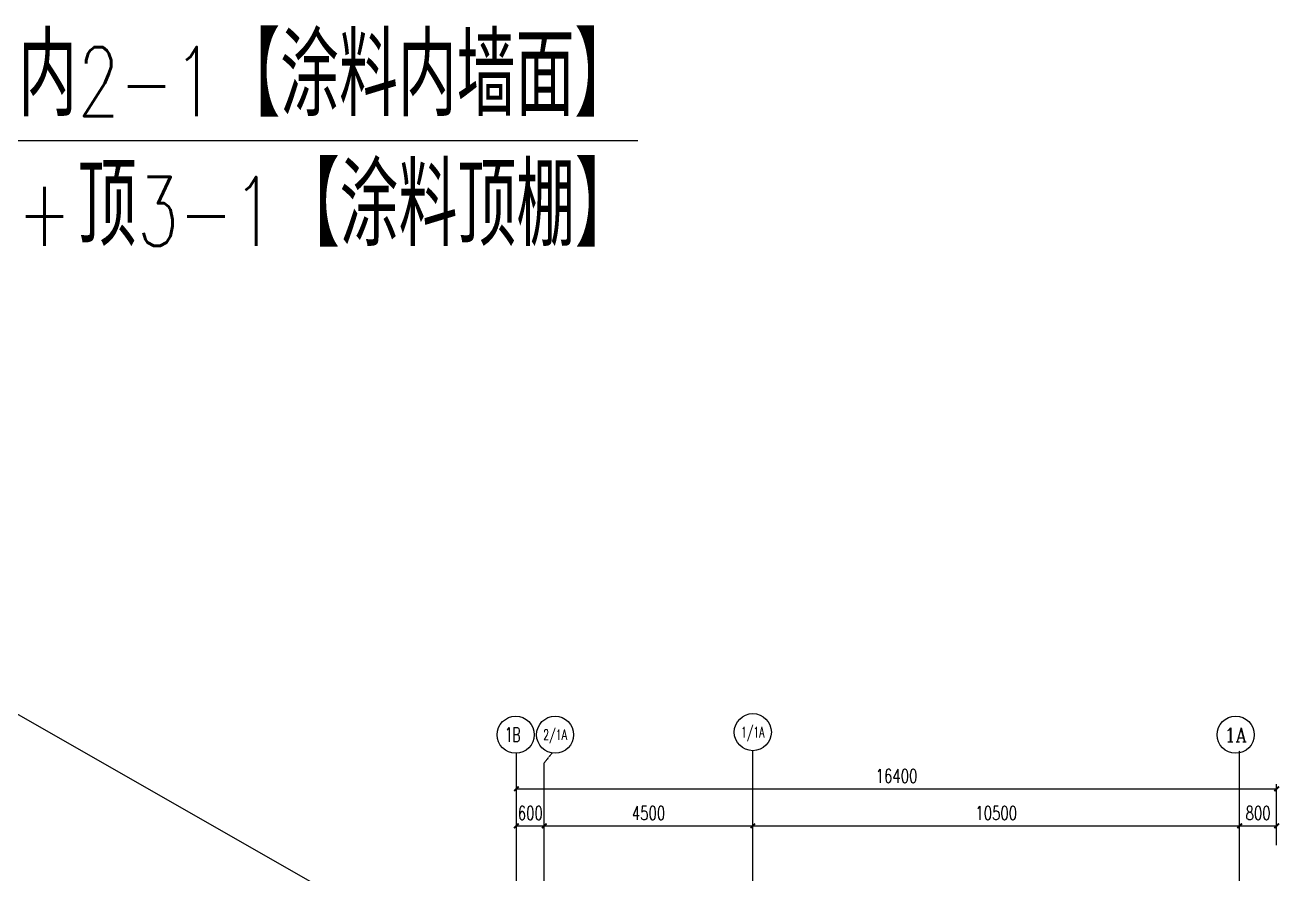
# Model space of a CAD drawing. Extents: x -954573 to 446329, y 489853 to 1226784.
# Drawn here: x -95052 to -67984, y 838826 to 857126 of the extents above; entities that cross this region are included whole.
import ezdxf
from ezdxf.enums import TextEntityAlignment as Align

# ---------------------------------------------------------------- set-up
doc = ezdxf.new("R2010")
doc.units = 0
doc.header["$LTSCALE"] = 10
doc.header["$MEASUREMENT"] = 0
doc.linetypes.add('10平面$0$DOTE', pattern=[2.42, 2, -0.2, 0.02, -0.2])
doc.layers.get('Defpoints').update_dxf_attribs({"color": 210})
for name, color, linetype in [('10平面$0$A-AXIS-D', 8, 'Continuous'), ('10平面$0$A-AXIS-DOTE', 8, '10平面$0$DOTE'), ('10平面$0$AS-WALL', 8, 'Continuous'), ('10平面$0$PUB_TEXT', 8, 'Continuous'), ('A-LIN-V', 9, 'Continuous'), ('建-引出', 3, 'Continuous')]:
    doc.layers.add(name, color=color, linetype=linetype)
doc.styles.add('10平面$0$_TCH_AXIS', font='COMPLEX', dxfattribs={"bigfont": 'GBCBIG'})
doc.styles.add('10平面$0$_TCH_DIM_T3', font='SIMPLEX', dxfattribs={"width": 0.705882, "bigfont": 'GBCBIG'})
doc.styles.add('A-STANDARD', font='SIMPLEX', dxfattribs={"bigfont": 'GBCBIG'})
doc.dimstyles.new('10平面$0$_TCH_ARCH&&100', dxfattribs={"dimtxt": 297.5, "dimasz": 100, "dimexe": 100, "dimexo": 100, "dimgap": 126.25, "dimtad": 1, "dimdec": 0, "dimzin": 0, "dimdsep": 46, "dimtxsty": '10平面$0$_TCH_DIM_T3', "dimblk": '10平面$0$_ArchTick', "dimcen": 0.09, "dimclrt": 7, "dimazin": 2, "dimtfac": 1, "dimtdec": 0, "dimtix": 1, "dimtmove": 2, "dimatfit": 3, "dimfxl": 0, "dimtolj": 1, "dimtzin": 0, "dimarcsym": 0})

# ---------------------------------------------------------------- blocks, each defined once
blk = doc.blocks.new('10平面$0$_ArchTick')
at = {"color": 0, "linetype": 'ByBlock', "const_width": 0.4}
blk.add_lwpolyline([(-0.5, -0.5), (0.5, 0.5)], dxfattribs=at)
blk = doc.blocks.new('*D3112')
at = {"layer": '10平面$0$A-AXIS-D', "color": 0, "lineweight": -2}
for p, q in [((136282, 34628), (136282, 35142)), ((136282, 35042), (136882, 35042)), ((136882, 34628), (136882, 35142))]:
    blk.add_line(p, q, dxfattribs=at)
at = {"layer": 'Defpoints', "color": 0}
for p in [(136882, 35042), (136282, 34528), (136882, 34528)]:
    blk.add_point(p, dxfattribs=at)
at = {"layer": '10平面$0$A-AXIS-D', "color": 0, "lineweight": -2, "xscale": 100, "yscale": 100, "zscale": 100, "rotation": 180}
blk.add_blockref('10平面$0$_ArchTick', (136282, 35042), dxfattribs=at)
at = {"layer": '10平面$0$A-AXIS-D', "color": 0, "lineweight": -2, "xscale": 100, "yscale": 100, "zscale": 100}
blk.add_blockref('10平面$0$_ArchTick', (136882, 35042), dxfattribs=at)
at = {"layer": '10平面$0$A-AXIS-D', "color": 7, "insert": (136582, 35317), "char_height": 297.5, "attachment_point": 5, "style": '10平面$0$_TCH_DIM_T3'}
blk.add_mtext('\\A1;600', dxfattribs=at)
blk = doc.blocks.new('*D3113')
at = {"layer": '10平面$0$A-AXIS-D', "color": 0, "lineweight": -2}
for p, q in [((136882, 34628), (136882, 35142)), ((136882, 35042), (141382, 35042)), ((141382, 34628), (141382, 35142))]:
    blk.add_line(p, q, dxfattribs=at)
at = {"layer": 'Defpoints', "color": 0}
for p in [(141382, 35042), (136882, 34528), (141382, 34528)]:
    blk.add_point(p, dxfattribs=at)
at = {"layer": '10平面$0$A-AXIS-D', "color": 0, "lineweight": -2, "xscale": 100, "yscale": 100, "zscale": 100, "rotation": 180}
blk.add_blockref('10平面$0$_ArchTick', (136882, 35042), dxfattribs=at)
at = {"layer": '10平面$0$A-AXIS-D', "color": 0, "lineweight": -2, "xscale": 100, "yscale": 100, "zscale": 100}
blk.add_blockref('10平面$0$_ArchTick', (141382, 35042), dxfattribs=at)
at = {"layer": '10平面$0$A-AXIS-D', "color": 7, "insert": (139132, 35317), "char_height": 297.5, "attachment_point": 5, "style": '10平面$0$_TCH_DIM_T3'}
blk.add_mtext('\\A1;4500', dxfattribs=at)
blk = doc.blocks.new('*D3114')
at = {"layer": '10平面$0$A-AXIS-D', "color": 0, "lineweight": -2}
for p, q in [((141382, 34628), (141382, 35142)), ((141382, 35042), (151882, 35042)), ((151882, 34628), (151882, 35142))]:
    blk.add_line(p, q, dxfattribs=at)
at = {"layer": 'Defpoints', "color": 0}
for p in [(151882, 35042), (141382, 34528), (151882, 34528)]:
    blk.add_point(p, dxfattribs=at)
at = {"layer": '10平面$0$A-AXIS-D', "color": 0, "lineweight": -2, "xscale": 100, "yscale": 100, "zscale": 100, "rotation": 180}
blk.add_blockref('10平面$0$_ArchTick', (141382, 35042), dxfattribs=at)
at = {"layer": '10平面$0$A-AXIS-D', "color": 0, "lineweight": -2, "xscale": 100, "yscale": 100, "zscale": 100}
blk.add_blockref('10平面$0$_ArchTick', (151882, 35042), dxfattribs=at)
at = {"layer": '10平面$0$A-AXIS-D', "color": 7, "insert": (146632, 35317), "char_height": 297.5, "attachment_point": 5, "style": '10平面$0$_TCH_DIM_T3'}
blk.add_mtext('\\A1;10500', dxfattribs=at)
blk = doc.blocks.new('*D3115')
at = {"layer": '10平面$0$A-AXIS-D', "color": 0, "lineweight": -2}
for p, q in [((151882, 34628), (151882, 35142)), ((151882, 35042), (152682, 35042)), ((152682, 34628), (152682, 35142))]:
    blk.add_line(p, q, dxfattribs=at)
at = {"layer": 'Defpoints', "color": 0}
for p in [(152682, 35042), (151882, 34528), (152682, 34528)]:
    blk.add_point(p, dxfattribs=at)
at = {"layer": '10平面$0$A-AXIS-D', "color": 0, "lineweight": -2, "xscale": 100, "yscale": 100, "zscale": 100, "rotation": 180}
blk.add_blockref('10平面$0$_ArchTick', (151882, 35042), dxfattribs=at)
at = {"layer": '10平面$0$A-AXIS-D', "color": 0, "lineweight": -2, "xscale": 100, "yscale": 100, "zscale": 100}
blk.add_blockref('10平面$0$_ArchTick', (152682, 35042), dxfattribs=at)
at = {"layer": '10平面$0$A-AXIS-D', "color": 7, "insert": (152282, 35317), "char_height": 297.5, "attachment_point": 5, "style": '10平面$0$_TCH_DIM_T3'}
blk.add_mtext('\\A1;800', dxfattribs=at)
blk = doc.blocks.new('*D3116')
at = {"layer": '10平面$0$A-AXIS-D', "color": 0, "lineweight": -2}
for p, q in [((136282, 34728), (136282, 35942)), ((136282, 35842), (152682, 35842)), ((152682, 34728), (152682, 35942))]:
    blk.add_line(p, q, dxfattribs=at)
at = {"layer": 'Defpoints', "color": 0}
for p in [(152682, 35842), (136282, 34628), (152682, 34628)]:
    blk.add_point(p, dxfattribs=at)
at = {"layer": '10平面$0$A-AXIS-D', "color": 0, "lineweight": -2, "xscale": 100, "yscale": 100, "zscale": 100, "rotation": 180}
blk.add_blockref('10平面$0$_ArchTick', (136282, 35842), dxfattribs=at)
at = {"layer": '10平面$0$A-AXIS-D', "color": 0, "lineweight": -2, "xscale": 100, "yscale": 100, "zscale": 100}
blk.add_blockref('10平面$0$_ArchTick', (152682, 35842), dxfattribs=at)
at = {"layer": '10平面$0$A-AXIS-D', "color": 7, "insert": (144482, 36117), "char_height": 297.5, "attachment_point": 5, "style": '10平面$0$_TCH_DIM_T3'}
blk.add_mtext('\\A1;16400', dxfattribs=at)
blk = doc.blocks.new('10平面$0$dote')
at = {"layer": '10平面$0$A-AXIS-D'}
for centre in [(136267.3, 37006.1), (137117.3, 37006.1), (141382.2, 37062.3), (151797.3, 37006.1)]:
    blk.add_circle(centre, 400, dxfattribs=at)
at = {"layer": '10平面$0$A-AXIS-DOTE'}
for p, q in [((136282.2, -69000), (136282.2, 36606.4)), ((137051.7, 36611.6), (136882.2, 36400)), ((141382.2, -69000), (141382.2, 36662.3)), ((151882.2, -69000), (151882.2, 36662.3)), ((136882.2, -68810), (136882.2, 36400))]:
    blk.add_line(p, q, dxfattribs=at)
at = {"layer": '10平面$0$PUB_TEXT', "style": '10平面$0$_TCH_AXIS'}
for s, height, width, p, p2 in [('1B ', 307.25, 0.551724, (136033.2, 36852.5), (136501.4, 36852.5)), ('2/1A', 219.77, 0.65625, (136859.8, 36896.2), (137374.8, 36896.2)), ('1/1A', 232.83, 0.65625, (141127.5, 36945.9), (141636.9, 36945.9))]:
    blk.add_text(s, height=height, dxfattribs=dict(at, width=width)).set_placement(p, p2, align=Align.FIT)
blk.add_text('1A', height=300.65, dxfattribs=at).set_placement((151561.1, 36855.8), (152033.5, 36855.8), align=Align.FIT)
at = {"layer": '10平面$0$A-AXIS-D'}
for base, p1, p2, picture, middle in [((152682.2, 35841.7), (136282.2, 34628.1), (152682.2, 34628.1), '*D3116', (144482.2, 36116.7)), ((136882.2, 35041.7), (136282.2, 34528.1), (136882.2, 34528.1), '*D3112', (136582.2, 35316.7)), ((141382.2, 35041.7), (136882.2, 34528.1), (141382.2, 34528.1), '*D3113', (139132.2, 35316.7)), ((151882.2, 35041.7), (141382.2, 34528.1), (151882.2, 34528.1), '*D3114', (146632.2, 35316.7)), ((152682.2, 35041.7), (151882.2, 34528.1), (152682.2, 34528.1), '*D3115', (152282.2, 35316.7))]:
    dim = blk.add_linear_dim(base=base, p1=p1, p2=p2, angle=0, dimstyle='10平面$0$_TCH_ARCH&&100', override={"dimgap": 0}, dxfattribs=at)
    dim.commit()
    dim.dimension.update_dxf_attribs({"geometry": picture, "text_midpoint": middle, "dimtype": 129})
blk = doc.blocks.new('10平面')
at = {"layer": '10平面$0$AS-WALL'}
blk.add_blockref('10平面$0$dote', (-220736.4, 804820), dxfattribs=at)

msp = doc.modelspace()

# ---------------------------------------------------------------- block references
at = {"layer": 'A-LIN-V'}
msp.add_blockref('10平面', (0, 0), dxfattribs=at)

# ---------------------------------------------------------------- next in the draw order: linework, layer by layer
at = {"layer": '建-引出'}
for p, q in [((-116914.5, 854640), (-81834.5, 854640)), ((-74290, 830330), (-116914.5, 854640))]:
    msp.add_line(p, q, dxfattribs=at)

# ---------------------------------------------------------------- next in the draw order: texts
at = {"layer": '建-引出', "color": 7, "style": 'A-STANDARD'}
for s, height, p in [('内', 1763, (-95201.2, 855165)), ('【涂料内墙面】', 1762.96, (-90817.8, 855165)), ('【涂料顶棚】', 1762.96, (-89534.5, 852365)), ('顶', 1763, (-93917.8, 852365))]:
    msp.add_text(s, height=height, dxfattribs=at).set_placement(p)
at = {"layer": '建-引出', "color": 7, "style": 'A-STANDARD', "width": 0.705882}
for s, p in [('2-1', (-93917.8, 855165)), ('3-1', (-92634.5, 852365)), ('+', (-95217.8, 852365))]:
    msp.add_text(s, height=1487.5, dxfattribs=at).set_placement(p)

doc.saveas('drawing.dxf')
